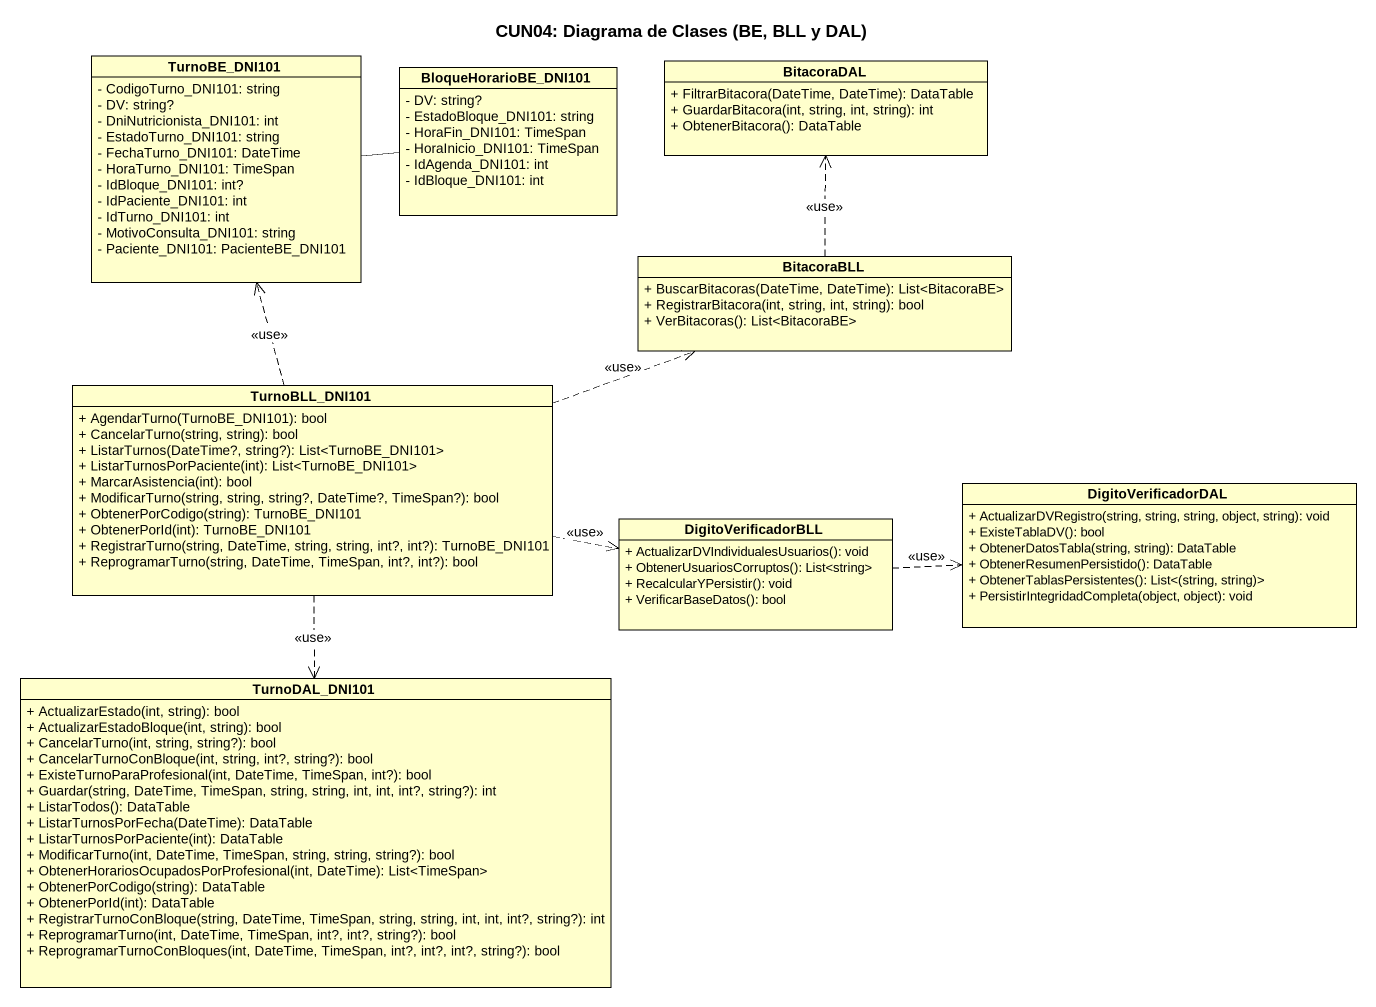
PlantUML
@startuml
title CUN04: Diagrama de Clases (BE, BLL y DAL)
hide circle
hide empty members
skinparam classAttributeIconSize 0
class TurnoBE_DNI101 {
  - CodigoTurno_DNI101: string
  - DV: string?
  - DniNutricionista_DNI101: int
  - EstadoTurno_DNI101: string
  - FechaTurno_DNI101: DateTime
  - HoraTurno_DNI101: TimeSpan
  - IdBloque_DNI101: int?
  - IdPaciente_DNI101: int
  - IdTurno_DNI101: int
  - MotivoConsulta_DNI101: string
  - Paciente_DNI101: PacienteBE_DNI101
}
class BloqueHorarioBE_DNI101 {
  - DV: string?
  - EstadoBloque_DNI101: string
  - HoraFin_DNI101: TimeSpan
  - HoraInicio_DNI101: TimeSpan
  - IdAgenda_DNI101: int
  - IdBloque_DNI101: int
}
class BitacoraDAL {
  + FiltrarBitacora(DateTime, DateTime): DataTable
  + GuardarBitacora(int, string, int, string): int
  + ObtenerBitacora(): DataTable
}
class BitacoraBLL {
  + BuscarBitacoras(DateTime, DateTime): List<BitacoraBE>
  + RegistrarBitacora(int, string, int, string): bool
  + VerBitacoras(): List<BitacoraBE>
}
class TurnoBLL_DNI101 {
  + AgendarTurno(TurnoBE_DNI101): bool
  + CancelarTurno(string, string): bool
  + ListarTurnos(DateTime?, string?): List<TurnoBE_DNI101>
  + ListarTurnosPorPaciente(int): List<TurnoBE_DNI101>
  + MarcarAsistencia(int): bool
  + ModificarTurno(string, string, string?, DateTime?, TimeSpan?): bool
  + ObtenerPorCodigo(string): TurnoBE_DNI101
  + ObtenerPorId(int): TurnoBE_DNI101
  + RegistrarTurno(string, DateTime, string, string, int?, int?): TurnoBE_DNI101
  + ReprogramarTurno(string, DateTime, TimeSpan, int?, int?): bool
}
class DigitoVerificadorDAL {
  + ActualizarDVRegistro(string, string, string, object, string): void
  + ExisteTablaDV(): bool
  + ObtenerDatosTabla(string, string): DataTable
  + ObtenerResumenPersistido(): DataTable
  + ObtenerTablasPersistentes(): List<(string, string)>
  + PersistirIntegridadCompleta(object, object): void
}
class DigitoVerificadorBLL {
  + ActualizarDVIndividualesUsuarios(): void
  + ObtenerUsuariosCorruptos(): List<string>
  + RecalcularYPersistir(): void
  + VerificarBaseDatos(): bool
}
class TurnoDAL_DNI101 {
  + ActualizarEstado(int, string): bool
  + ActualizarEstadoBloque(int, string): bool
  + CancelarTurno(int, string, string?): bool
  + CancelarTurnoConBloque(int, string, int?, string?): bool
  + ExisteTurnoParaProfesional(int, DateTime, TimeSpan, int?): bool
  + Guardar(string, DateTime, TimeSpan, string, string, int, int, int?, string?): int
  + ListarTodos(): DataTable
  + ListarTurnosPorFecha(DateTime): DataTable
  + ListarTurnosPorPaciente(int): DataTable
  + ModificarTurno(int, DateTime, TimeSpan, string, string, string?): bool
  + ObtenerHorariosOcupadosPorProfesional(int, DateTime): List<TimeSpan>
  + ObtenerPorCodigo(string): DataTable
  + ObtenerPorId(int): DataTable
  + RegistrarTurnoConBloque(string, DateTime, TimeSpan, string, string, int, int, int?, string?): int
  + ReprogramarTurno(int, DateTime, TimeSpan, int?, int?, string?): bool
  + ReprogramarTurnoConBloques(int, DateTime, TimeSpan, int?, int?, int?, string?): bool
}
TurnoBE_DNI101 -right- BloqueHorarioBE_DNI101
BitacoraBLL .up.> BitacoraDAL : <<use>>
TurnoBLL_DNI101 .up.> TurnoBE_DNI101 : <<use>>
TurnoBLL_DNI101 .right.> BitacoraBLL : <<use>>
TurnoBLL_DNI101 .right.> DigitoVerificadorBLL : <<use>>
TurnoBLL_DNI101 ..> TurnoDAL_DNI101 : <<use>>
DigitoVerificadorBLL .right.> DigitoVerificadorDAL : <<use>>
@enduml
